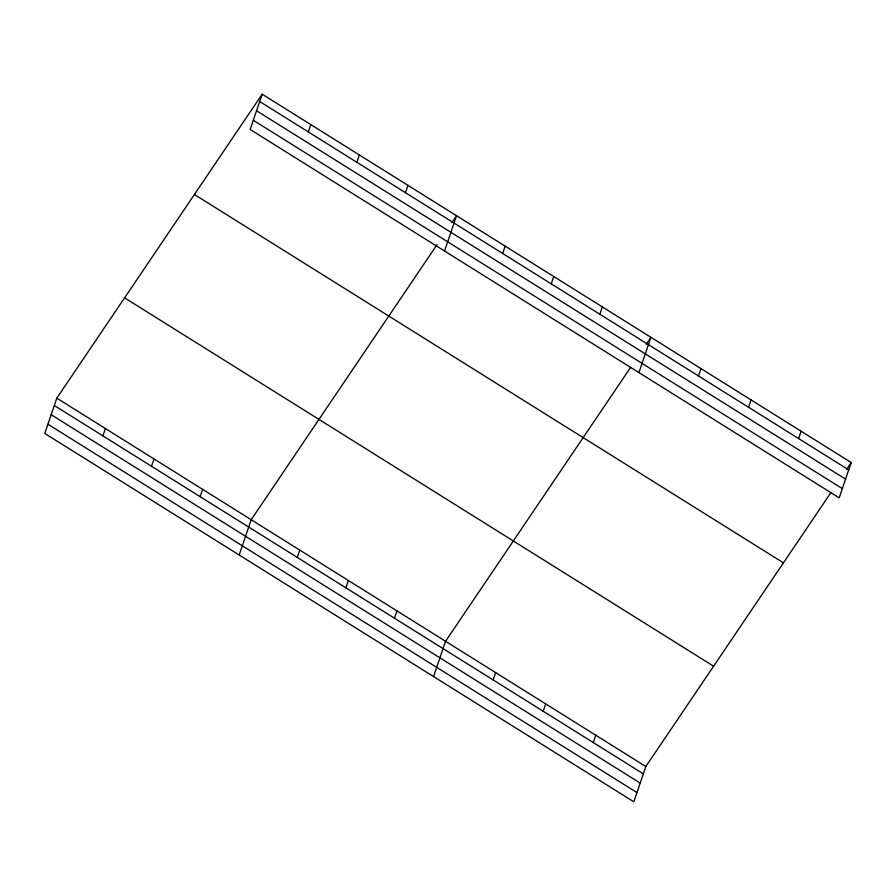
<?xml version="1.0" encoding="UTF-8"?>
<svg xmlns="http://www.w3.org/2000/svg" width="896" height="896" viewBox="0 0 896 896"><rect width="100%" height="100%" fill="white"/><g stroke="black" fill="none" stroke-linecap="round" stroke-linejoin="round"><path stroke-width="1.34" d="M262.181 94.192L250.174 129.472L839.182 497.84L851.2 462.549L262.181 94.192L56.818 398.16L44.8 433.451L633.819 801.808L645.826 766.528L830.95 492.531M102.906 435.882L105.403 428.546M151.502 466.267L154 458.942M308.28 131.914L310.778 124.578M200.099 496.664L202.597 489.328M356.877 162.299L359.374 154.974M239.176 555.005L251.182 519.725L437.091 244.574M405.474 192.685L407.971 185.36M297.282 557.435L299.779 550.11M444.55 251.037L456.557 215.746L451.886 222.667M345.878 587.832L348.376 580.496M502.656 253.467L505.154 246.142M394.475 618.218L396.973 610.893M551.253 283.864L553.75 276.528M433.552 676.57L445.558 641.278L630.683 367.293M599.85 314.25L602.347 306.925M493.136 679.918L495.622 672.594M638.926 372.602L650.933 337.31L646.262 344.232M543.2 711.234L545.698 703.898M698.51 375.95L700.997 368.626M593.264 742.538L595.762 735.213M748.574 407.266L751.072 399.93M798.638 438.57L801.136 431.245M846.53 469.47L851.2 462.549M259.694 101.517L848.702 469.885M256.547 110.746L845.566 479.114M253.31 120.254L842.33 488.611M194.41 194.499L783.429 562.867M124.589 297.853L713.597 666.21M56.818 398.16L645.826 766.528M54.32 405.485L643.328 773.853M51.173 414.714L640.192 783.082M47.936 424.222L636.955 792.579"/></g></svg>
